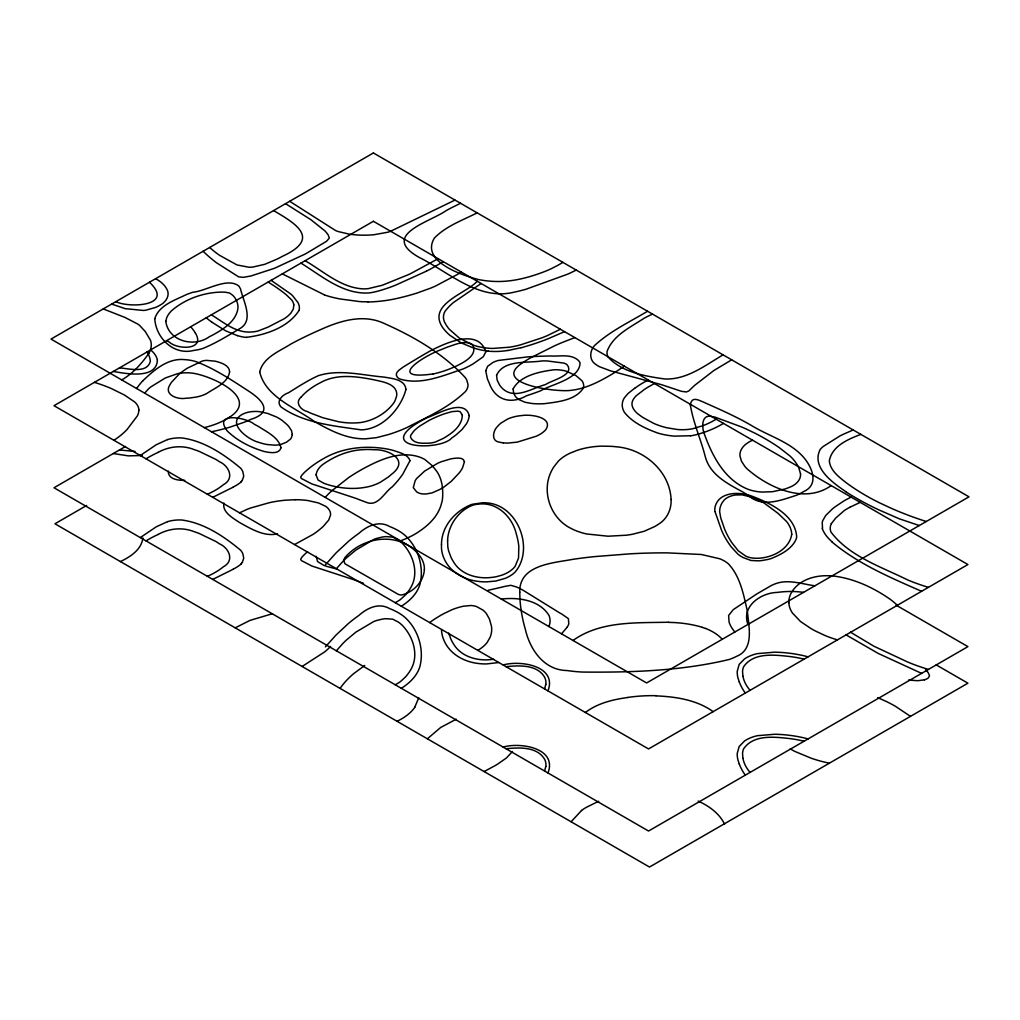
<?xml version="1.0" encoding="UTF-8"?>
<svg xmlns="http://www.w3.org/2000/svg" width="1020" height="1020" viewBox="0 0 1020 1020"><rect width="100%" height="100%" fill="white"/><g stroke="black" fill="none" stroke-linecap="round" stroke-linejoin="round"><path stroke-width="1.5" d="M138.86 410.155L138.618 412.361A44.064 25.436 0 0 1 137.394 415.841L127.156 429.394A96.619 55.781 0 0 1 113.896 440.27M168.351 471.125C167.854 479.451 178.64 480.522 184.786 480.331M142.889 537.948C141.448 549.818 130.267 556.843 120.411 561.574M316.162 556.333L317.602 561.574L323.633 565.246A76.576 44.217 0 0 0 326.91 566.444L336.944 569.083M545.751 684.471L544.591 688.933M545.751 766.543L544.591 771.018M418.774 697.782L414.706 707.344M299.026 310.424C288.303 327.42 265.544 335.057 246.445 337.301M223.915 503.089C222.054 512.193 232.777 517.905 239.101 522.265C250.55 528.538 263.938 537.043 277.529 533.855M547.995 690.897C557.443 665.779 520.289 660.004 503.115 664.989M547.995 772.981C557.443 747.864 520.289 742.088 503.115 747.061M831.389 523.566L835.648 518.135L844.178 510.637A57.936 33.443 0 0 1 850.03 507.208M149.162 352.907C141.831 363.4 132.995 373.55 121.724 379.912M242.326 480.318L243.742 476.072L242.824 471.648A33.137 19.125 0 0 0 240.618 468.142C223.762 454.142 203.949 440.857 181.764 437.924A25.64 14.803 0 0 0 167.599 439.569M242.326 562.403L243.742 558.157L242.824 553.72A33.137 19.125 0 0 0 240.618 550.226C223.775 536.214 203.949 522.941 181.764 519.996A25.64 14.803 0 0 0 167.599 521.653M567.298 627.032L561.523 633.828M512.435 751.51L506.404 758L497.301 764.337A156.034 90.079 0 0 1 494.789 765.816L484.092 771.541M144.636 393.146L148.295 389.079A55.233 31.888 0 0 1 150.769 386.924L165.367 377.961L177.709 373.626A25.296 14.611 0 0 1 181.828 373.014L184.416 372.835A28.624 16.524 0 0 1 191.454 373.039C209.011 374.773 261.248 397.341 229.309 417.32M571.098 821.776L581.528 810.518M336.383 568.726L342.822 561.472A244.162 140.964 0 0 1 346.239 558.08L355.865 550.06L373.422 539.631A25.054 14.471 0 0 1 376.864 538.331L382.168 537.068A29.427 16.996 0 0 1 385.7 536.609L392.764 537.094L398.514 540.115A47.379 27.349 0 0 1 402.058 543.035C412.603 553.745 418.71 571.187 411.94 585.403A90.283 52.122 0 0 1 405.259 595.093L400.643 599.352A39.104 22.58 0 0 1 395.186 602.667M336.383 650.798L342.822 643.556A244.162 140.964 0 0 1 346.239 640.165L355.865 632.145L373.422 621.715A25.054 14.471 0 0 1 376.864 620.415L382.168 619.153A29.427 16.996 0 0 1 385.7 618.681L392.764 619.178L398.514 622.2A47.379 27.349 0 0 1 402.058 625.107C412.603 635.83 418.71 653.272 411.94 667.488A90.283 52.122 0 0 1 405.259 677.178L400.643 681.437A39.104 22.58 0 0 1 395.186 684.751M325.393 564.812L336.077 552.904L348.751 541.123A215.297 124.3 0 0 1 358.849 533.383C367.225 525.899 378.79 520.289 389.653 526.537A59.683 34.463 0 0 1 393.605 528.207A55.539 32.066 0 0 1 404.341 534.773C418.047 546.644 424.498 567.158 419.832 584.677A74.052 42.751 0 0 1 401.344 606.224M325.393 646.897L336.077 634.988L348.751 623.194A215.297 124.3 0 0 1 358.849 615.455C367.225 607.971 378.79 602.374 389.653 608.608A59.683 34.463 0 0 1 393.605 610.279A55.539 32.066 0 0 1 404.341 616.858C418.047 628.728 424.498 649.23 419.832 666.761A74.052 42.751 0 0 1 401.344 688.296M301.321 396.907C294.448 402.326 300.619 409.964 307.275 411.557A137.636 79.471 0 0 0 310.769 413.176L323.047 417.805L338.296 421.655A44.281 25.564 0 0 0 360.353 422.573C373.218 420.712 385.471 413.814 393.389 403.435A43.541 25.143 0 0 0 395.072 400.605L396.359 396.984A55.539 32.066 0 0 0 396.793 394.6C396.716 383.584 382.283 381.773 373.957 379.784C356.311 376.354 336.625 373.46 320.216 382.781A80.656 46.563 0 0 0 301.295 396.907M427.38 738.812L440.665 727.464L456.208 719.215M142.736 380.893C154.02 370.145 167.752 357.918 184.543 359.614A30.103 17.378 0 0 1 196.197 361.679C215.309 369.01 232.471 380.6 249.543 391.706C263.504 400.911 272.633 412.577 250.894 419.335A98.404 56.814 0 0 1 244.264 422.229L230.392 426.997A152.439 88.013 0 0 1 211.535 431.766M241.09 481.784L241.37 481.491A19.686 11.36 0 0 0 242.326 480.318M241.09 563.869L241.37 563.575A19.686 11.36 0 0 0 242.326 562.403M330.595 646.438L328.032 648.988A78.655 45.415 0 0 1 324.424 652.048L302.099 666.481M307.568 551.667L305.197 553.796A83.997 48.488 0 0 0 301.856 557.277L300.658 559.292L301.308 560.541L311.852 566.011L353.149 579.5A117.644 67.919 0 0 1 356.758 580.788L359.206 581.706M140.288 455.506L156.277 444.72L167.573 439.543M140.288 537.591L156.277 526.804L167.573 521.628M585.391 712.483C597.401 703.303 612.586 699.605 627.313 697.553M573.023 640.471C600.487 620.734 636.378 623.016 668.546 622.225M634.529 388.352L627.963 393.58L624.329 397.902A34.259 19.775 0 0 0 623.144 400.235L622.863 401.038A37.791 21.815 0 0 0 623.615 410.843A35.636 20.578 0 0 0 624.572 412.564C632.821 422.777 645.469 428.578 657.568 432.977A49.381 28.509 0 0 0 662.656 434.341A50.541 29.172 0 0 0 674.5 436.139L690.629 435.744M477.245 281.252C465.808 293.683 427.673 304.202 442.234 326.91A76.819 44.357 0 0 0 449.82 335.248L461.32 342.95L473.14 347.845A54.149 31.263 0 0 0 482.638 350.281L488.21 351.097M235.199 627.848L249.976 620.402L272.467 613.708M438.141 258.685L411.608 273.105A126.697 73.147 0 0 1 408.153 274.762L382.143 285.294L368.284 288.622A24.48 14.14 0 0 1 363.566 288.889C341.011 287.946 323.761 271.397 305.095 260.712M364.752 665.486L353.851 673.506A129.094 74.524 0 0 0 340.094 688.398M481.121 283.496L453.301 302.634A85.846 49.559 0 0 0 446.709 309.226C442.629 313.14 442.476 319.502 445.651 324.041A68.939 39.805 0 0 0 449.195 329.154L459.459 338.194L473.025 345.053A41.285 23.83 0 0 0 492.673 348.445L509.439 347.208A72.484 41.845 0 0 0 520.34 344.913L541.518 337.964A120.73 69.704 0 0 0 547.447 335.567L560.362 329.243M443.292 261.655L431.868 268.311A203.732 117.632 0 0 1 426.411 271.167M723.078 354.858C705.113 365.428 686.919 379.784 664.976 379.006C645.29 376.214 622.072 372.44 608.137 357.102A26.928 15.542 0 0 1 607.104 351.326C613.071 335.261 630.398 327.331 643.9 318.367A99.208 57.273 0 0 1 652.532 314.122M461.461 272.136L459.013 273.564M125.575 446.441L53.996 487.764L648.542 831.032L967.929 646.629L896.197 605.217M86.649 505.474L54.953 523.783L649.498 867.038L967.929 683.196L936.207 664.887M458.184 274.023L435.795 285.906A123.994 71.578 0 0 1 430.695 288.124L416.823 293.123A168.007 97.002 0 0 1 401.166 297.457L399.394 297.878A90.716 52.377 0 0 1 367.978 302.009M647.56 311.253C630.181 321.657 611.515 330.48 596.266 344.008C589.738 348.98 588.26 359.869 595.948 364.497A29.146 16.83 0 0 0 599.365 366.677L610.483 370.834L661.521 384.68L681.564 391.348L686.384 391.96L688.831 390.94L694.594 385.394L713.923 370.477L731.684 359.818M233.338 487.101L212.721 497.326M233.338 569.185L212.721 579.411M654.381 383.52L647.942 387.192A188.534 108.847 0 0 0 644.563 389.321L636.276 395.696A35.866 20.706 0 0 0 633.088 399.827C629.646 405.654 634.682 411.825 639.438 415.012A90.895 52.479 0 0 0 643.263 417.715L653.884 423.466A59.453 34.323 0 0 0 666.544 427.711L677.369 429.509A33.711 19.469 0 0 0 686.664 429.56L688.181 429.42A31.059 17.927 0 0 0 692.809 428.719L703.443 425.506A81.269 46.92 0 0 0 716.193 419.207M239.56 512.818L246.955 509.388A65.777 37.969 0 0 1 250.703 507.973L269.191 502.732A77.737 44.88 0 0 1 285.638 500.183L295.048 499.723M576.236 270.07L571.034 272.633A102.854 59.377 0 0 1 567.235 274.329L525.899 289.272A112.761 65.102 0 0 1 514.501 292.09C478.482 301.18 448.902 272.098 418.939 257.295C379.759 235.046 429.356 222.373 446.186 210.605A194.221 112.123 0 0 1 451.286 207.863L460.543 203.286M850.004 507.195L860.217 502.363M454.984 200.073L390.469 231.336A31.926 18.436 0 0 1 387.817 232.228L374.059 234.715A61.531 35.521 0 0 1 349.312 234.154L338.053 231.514A29.503 17.034 0 0 1 335.516 230.507L289.667 201.284M426.411 271.167L396.091 284.937A124.453 71.846 0 0 1 376.469 291.529L375.398 291.733A32.563 18.793 0 0 1 369.061 292.944C342.962 294.614 321.835 275.999 300.951 263.109M294.538 544.565L312.898 534.493A86.955 50.209 0 0 0 316.442 532.058L320.726 528.653A113.602 65.586 0 0 0 323.493 526.154L328.72 520.021L330.544 515.138A22.198 12.814 0 0 0 326.846 507.22A19.508 11.258 0 0 0 325.686 506.341L318.495 502.949L307.836 500.539A52.3 30.205 0 0 0 295.048 499.723M564.532 331.653L548.492 338.576A190.829 110.173 0 0 1 521.105 347.756M477.143 212.861C462.43 220.333 446.059 226.032 434.341 238.094C420.329 261.362 461.754 275.196 478.406 279.531A59.836 34.553 0 0 0 493.578 281.392C511.351 282.323 528.87 277.669 545.305 271.294A100.062 57.77 0 0 0 551.246 268.706L557.251 265.646A110.874 64.005 0 0 0 562.849 262.344M454.206 367.06C462.034 363.375 478.839 355.585 472.4 344.696A9.473 5.47 0 0 0 471.317 343.855C463.845 340.425 455.353 344.543 448.06 346.851A120.054 69.309 0 0 0 441.341 349.592C422.369 356.324 385.802 380.664 433.117 373.919M158.1 452.383C169.167 446.224 182.542 444.873 194.386 449.68A120.487 69.564 0 0 1 199.104 451.35L216.036 459.497A100.916 58.267 0 0 1 219.338 461.678C228.964 465.745 234.919 478.609 223.342 484.729A72.241 41.705 0 0 1 207.366 494.241M158.1 534.467C169.167 528.309 182.542 526.957 194.386 531.764A120.487 69.564 0 0 1 199.104 533.422L216.036 541.582A100.916 58.267 0 0 1 219.338 543.762C228.964 547.829 234.919 560.694 223.342 566.814A72.241 41.705 0 0 1 207.366 576.325M598.676 801.287L587.252 806.871A52.441 30.281 0 0 0 581.464 810.492M853.179 429.968L843.259 434.303A163.111 94.171 0 0 0 839.995 435.91L823.357 446.39A37.829 21.841 0 0 0 820.156 449.501C811.078 467.402 832.792 482.817 845.771 491.602M574.821 337.594L562.594 342.337A237.698 137.228 0 0 0 553.86 346.162L530.872 357.688A117.976 68.111 0 0 0 519.575 364.918C494.802 384.476 557.443 392.407 570.856 390.354C584.575 388.913 597.21 382.742 608.991 375.921A195.266 112.735 0 0 0 624.214 366.103M860.842 434.392C848.308 439.135 832.524 445.74 829.438 460.211A32.525 18.781 0 0 0 829.464 462.149C831.147 471.393 839.473 477.411 846.396 482.868A237.367 137.05 0 0 0 879.074 502.605L891.442 508.381A283.012 163.404 0 0 0 926.287 521.5M924.451 679.83L917.821 680.71L908.552 680.047M521.042 347.692L508.024 350.485M487.981 590.35L501.279 587.278A55.513 32.053 0 0 0 504.441 586.487L510.765 585.314L516.617 587.01A102.65 59.262 0 0 1 523.082 590.236L559.444 612.765A90.716 52.377 0 0 0 561.778 614.053L568.42 618.668L568.778 623.845A36.58 21.114 0 0 1 567.286 627.032M498.703 662.528L486.553 663.943A36.032 20.795 0 0 1 477.283 663.357C464.495 661.636 451.72 654.942 445.408 643.314A85.043 49.1 0 0 1 441.494 630.156M142.264 455.506L128.354 455.863L113.296 453.53M506.035 666.672C519.103 665.371 537.361 664.313 544.782 677.51A37.204 21.484 0 0 1 545.866 684.471M506.035 748.756C519.103 747.443 537.361 746.398 544.782 759.594A37.204 21.484 0 0 1 545.866 766.555M501.317 599.072C518.147 597.108 539.427 599.862 549.053 615.519A42.113 24.314 0 0 1 548.875 626.548M367.965 301.78L365.81 301.78A71.528 41.297 0 0 1 359.907 301.614L339.8 298.936A121.724 70.278 0 0 1 336.268 298.184A74.052 42.751 0 0 1 324.424 294.946M135.035 451.452L119.468 449.96M656.026 695.869C675.75 696.698 696.775 699.835 713.146 711.654M119.468 367.889C128.966 368.551 146.982 373.741 150.31 361.45A45.696 26.38 0 0 0 146.957 352.04M829.311 763.228L820.539 761.111A141.499 81.689 0 0 1 811.384 758.293L794.618 751.319A77.686 44.854 0 0 1 790.232 748.833M814.916 585.786C801.427 583.975 786.994 578.519 773.797 584.409A51.931 29.988 0 0 0 771.49 585.429L756.853 593.908L733.265 609.641L728.624 615.455L729.083 622.085A62.743 36.223 0 0 0 734.897 631.954M804.079 659.149L802.944 658.869A78.31 45.212 0 0 0 790.207 656.561C774.779 654.865 753.576 652.073 743.631 666.749A38.505 22.223 0 0 0 742.547 671.338L742.917 676.285M804.079 741.221L802.944 740.953A78.31 45.212 0 0 0 790.207 738.633C774.779 736.937 753.576 734.158 743.631 748.833A38.505 22.223 0 0 0 742.547 753.423L742.917 758.37M113.296 371.446C125.677 373.6 156.774 379.708 157.399 359.881M115.77 301.69C129.986 308.359 175.058 306.013 149.443 282.247M919.288 525.542L899.308 518.81L878.399 509.681A292.472 168.861 0 0 1 845.669 491.665M237.341 335.631L225.701 330.862L212.045 322.294M702.41 627.428L705.457 628.486M103.249 308.92L124.975 317.449L137.853 324.105A35.866 20.706 0 0 1 139.549 325.38L145.21 331.449L150.386 340.068A39.385 22.733 0 0 1 151.062 342.503A44.995 25.984 0 0 1 149.086 352.894M324.475 294.895L282.298 273.87M363.528 583.376L362.419 582.956M360.009 582.025L361.615 582.649M921.596 591.307C890.345 577.562 858.088 563.958 831.746 541.773M921.596 673.378L878.131 653.386L845.682 634.644M877.697 697.603L886.482 701.581A174.802 100.916 0 0 1 894.91 705.967L910.503 716.359M111.652 304.062L125.243 308.665L143.31 310.45A19.648 11.348 0 0 0 145.86 310.195L155.652 307.402A36.745 21.216 0 0 0 159.808 305.286C165.75 302.468 170.672 295.188 166.668 288.864A39.818 22.988 0 0 0 155.575 278.702M285.536 203.668L310.794 219.631L324.985 230.953A56.737 32.755 0 0 1 328.274 235.123L329.32 238.094L326.591 241.243L305.579 253.852L274.367 268.337L250.831 276.012L243.346 277.338L238.744 276.917L216.457 262.739A210.222 121.367 0 0 1 203.095 251.264M271.103 280.334L290.598 293.875A86.062 49.687 0 0 1 292.536 295.634L298.057 302.698A31.671 18.284 0 0 1 299.089 310.437M850.463 632.17L873.834 646.183L907.545 661.967A162.206 93.649 0 0 0 928.429 669.426M211.369 314.823C223.533 322.205 235.518 332.851 250.69 332.036A21.254 12.265 0 0 0 258.098 330.977L268.094 327.101L284.07 318.814A40.443 23.358 0 0 0 291.006 312.872L293.327 309.022L293.811 304.84M273.577 210.579C296.871 224.158 320.548 238.705 282.591 256.237A156.277 90.232 0 0 1 277.223 259.042L264.817 264.295L252.73 267.074A22.657 13.081 0 0 1 248.969 267.24L236.984 264.945L219.644 255.357A131.044 75.659 0 0 1 209.661 247.477M925.561 669.936L927.18 671.517A34.285 19.788 0 0 1 928.124 672.613L929.539 675.661L928.391 677.854A10.404 6.005 0 0 1 924.439 679.817M195.496 333.247C205.696 350.344 177.365 349.885 169.116 341.955A51.255 29.593 0 0 1 166.757 340.578M739.232 681.908L737.906 677.688A67.651 39.066 0 0 1 737.231 671.326L739.181 664.403L744.549 658.894A32.041 18.5 0 0 1 757.414 653.603L774.958 652.162A86.317 49.827 0 0 1 808.108 656.842M739.232 763.993L737.906 759.772A67.651 39.066 0 0 1 737.231 753.397L739.181 746.487L744.549 740.979A32.041 18.5 0 0 1 757.414 735.688L774.958 734.247A86.317 49.827 0 0 1 808.108 738.926M715.109 511.887L721.65 530.553A176.473 101.885 0 0 0 731.327 546.988L737.74 553.975A38.569 22.261 0 0 0 743.197 557.596L750.975 560.464L758.09 560.847A33.392 19.278 0 0 0 761.914 560.528L767.639 559.521A29.657 17.123 0 0 0 771.847 558.297C781.039 554.434 791.035 549.385 795.74 540.103A37.906 21.892 0 0 0 796.671 537.056C795.511 514.654 769.131 502.579 750.605 495.682A43.222 24.952 0 0 0 747.622 494.904C736.363 491.806 719.202 492.787 715.275 506.124A42.088 24.301 0 0 0 714.893 511.492M747.94 624.457C741.145 606.313 760.958 592.747 777.189 592.429A55.718 32.168 0 0 1 803.518 592.365M448.685 633.139L450.904 639.145A106.998 61.774 0 0 0 453.224 643.454C460.581 656.472 476.761 661.151 490.862 659.583A29.962 17.302 0 0 0 493.603 659.251M822.541 528.245L822.209 522.801A33.545 19.367 0 0 1 822.77 520.57L825.766 515.431L832.256 509.069A125.103 72.229 0 0 1 835.176 506.761L843.846 500.96A81.689 47.162 0 0 1 851.19 497.148M698.19 801.082A75.225 43.439 0 0 1 724.544 824.262M414.796 707.37A61.57 35.547 0 0 1 397.06 721.28M745.301 775.149A109.956 63.482 0 0 1 739.283 763.993M241.255 563.92A45.543 26.29 0 0 1 233.236 569.122M146.038 540.906A110.122 63.584 0 0 1 158.1 534.467M750.082 772.382A69.462 40.111 0 0 1 742.968 758.37M752.594 440.206A31.747 18.334 0 0 0 739.997 456.144L741.514 461.308L744.74 466.229A72.025 41.59 0 0 0 746.831 468.613C767.601 487.012 802.128 503.421 828.572 487.318A58.395 33.711 0 0 0 831.147 485.584M897.345 605.293A114.138 65.892 0 0 0 889.937 599.122C873.375 587.635 854.479 578.774 834.36 576.147A37.778 21.803 0 0 0 826.213 575.713C813.577 575.777 799.731 580.138 792.374 591.052A53.563 30.919 0 0 0 788.83 602.947M788.868 602.947A52.963 30.574 0 0 0 792.412 612.994L800.598 621.588L811.474 628.856A131.809 76.105 0 0 0 815.388 630.997L825.218 635.613A95.102 54.901 0 0 0 837.446 639.871M627.287 697.501A99.641 57.528 0 0 1 656.038 695.691M477.806 650.377A48.641 28.075 0 0 0 487.101 642.574L490.084 637.347A61.276 35.381 0 0 0 491.5 626.446L489.409 618.987L486.527 613.81A34.909 20.158 0 0 0 482.855 610.024L476.518 606.556A14.267 8.236 0 0 0 471.087 605.497L463.156 606.25A52.428 30.268 0 0 0 451.86 609.769L444.07 613.505A160.637 92.743 0 0 0 440.614 615.404L435.31 618.617A102.982 59.453 0 0 0 429.7 622.595M138.924 410.155A27.514 15.886 0 0 0 134.666 401.931L124.351 394.969L110.772 388.288A134.5 77.66 0 0 0 94.401 382.36M190.663 326.795A66.415 38.339 0 0 1 195.458 333.259M831.351 523.566A29.797 17.2 0 0 0 830.956 532.045C849.252 556.372 881.025 566.712 907.545 579.883A162.206 93.649 0 0 0 928.429 587.341M750.082 690.298A69.462 40.111 0 0 1 742.968 676.285M293.811 304.84A26.52 15.313 0 0 0 291.605 299.867L286.174 294.691A199.601 115.234 0 0 0 268.094 282.068M146.038 458.821A110.122 63.584 0 0 1 158.1 452.383M503.268 442.833A27.285 15.746 0 0 0 507.641 443.101L517.216 442.132L536.137 436.267A32.895 18.997 0 0 0 545.84 429.624C553.771 417.142 530.4 414.145 522.253 415.51A31.441 18.156 0 0 0 514.309 416.772L511.39 417.601A29.006 16.753 0 0 0 507.539 419.092L500.935 423.121A37.829 21.841 0 0 0 497.632 426.322C493.017 430.618 490.888 440.971 499.201 442.106A18.322 10.582 0 0 0 503.268 442.82M212.058 322.294A111.091 64.132 0 0 1 206.257 317.781M246.406 337.429A25.908 14.956 0 0 1 237.392 335.567M150.603 349.911A37.676 21.751 0 0 1 157.361 359.881M241.255 481.848A45.543 26.29 0 0 1 233.236 487.037M745.301 693.077A109.956 63.482 0 0 1 739.283 681.908M831.95 541.697A66.478 38.377 0 0 1 822.145 528.283M507.986 350.421A45.964 26.533 0 0 1 488.185 351.186M634.606 388.39A114.699 66.223 0 0 1 648.261 379.975M690.668 435.833A46.996 27.132 0 0 0 703.29 432.544L704.31 432.263A91.494 52.823 0 0 0 723.448 423.389M229.334 417.333A68.773 39.703 0 0 1 204.319 427.597M136.655 388.531A113.692 65.637 0 0 1 142.724 380.893M454.129 367.009A79.764 46.053 0 0 1 433.156 373.983M325.189 497.377A182.962 105.634 0 0 1 331.576 490.964L348.827 477.475A206.996 119.506 0 0 1 369.355 465.49C383.52 458.299 399.725 452.217 415.777 455.965A27.361 15.797 0 0 1 422.025 458.056A26.941 15.555 0 0 1 424.868 459.536L431.766 465.26A108.617 62.704 0 0 1 435.183 469.302C441.915 477.232 443.267 488.032 442.565 498.053A90.767 52.402 0 0 1 442.055 501.457L440.793 505.971A110.912 64.03 0 0 1 439.416 509.426C434.864 519.626 425.99 527.149 416.772 533.039A82.059 47.379 0 0 1 411.672 535.933L406.253 538.522A91.876 53.04 0 0 1 400.49 540.855M668.534 622.391A75.964 43.86 0 0 1 702.474 627.351M705.559 628.409A51.727 29.861 0 0 1 722.236 639.272M671.096 499.481C671.581 509.082 667.182 518.925 658.818 523.974A63.52 36.669 0 0 1 654.763 526.524L644.232 531.254L632.693 534.199A77.444 44.714 0 0 1 626.51 535.207L608.035 536.214L586.933 534.008A43.86 25.321 0 0 1 581.935 532.771L577.333 531.241A49.457 28.547 0 0 1 571.468 528.628C554.344 520.519 544.565 500.501 547.829 481.963A105.442 60.881 0 0 1 553.605 467.236L558.259 461.257A49.597 28.636 0 0 1 570.053 453.161L577.307 450.279A54.991 31.747 0 0 1 601.672 446.135L611.171 446.326A60.562 34.961 0 0 1 616.322 446.798C643.811 448.889 669.821 471.023 671.096 499.481M800.56 473.905C800.993 480.573 795.103 485.265 789.403 487.343A46.41 26.788 0 0 1 784.622 489.103L772.535 491.704L762.118 492.073A31.237 18.041 0 0 1 749.929 489.931A30.587 17.659 0 0 1 747.341 489.013C724.187 479.362 712.011 455.506 704.042 433.105C701.581 426.22 701.696 413.368 712.623 416.708A25.551 14.752 0 0 1 714.943 417.103L741.31 426.857A186.724 107.801 0 0 1 746.729 429.241L754.864 433.156A229.423 132.46 0 0 1 779.395 447.729L789.977 455.991A76.334 44.064 0 0 1 793.573 459.752A79.177 45.709 0 0 1 798.762 467.721L800.56 473.905M519.754 592.186L519.932 598.6A406.623 234.753 0 0 0 525.338 629.314C529.954 649.676 544.055 670.191 566.992 670.535A94.426 54.519 0 0 0 582.739 672.065C631.648 672.524 681.398 670.943 729.109 659.506A45.339 26.176 0 0 0 736.516 656.37C753.678 649.612 749.19 628.486 747.711 614.282A355.189 205.071 0 0 0 746.806 608.659C743.261 593.053 739.755 575.968 728.484 563.933A29.912 17.276 0 0 0 726.457 562.326L725.653 561.778A33.354 19.252 0 0 0 719.865 558.807L701.39 554.497L667.106 552.865A361.539 208.73 0 0 0 630.577 553.796L594.928 556.576A304.559 175.835 0 0 0 573.24 559.266C553.554 563.027 518.989 564.595 519.754 592.186M690.4 405.233C693.294 422.879 700.931 439.531 705.33 456.883C710.086 474.759 727.63 483.799 742.624 491.882A116.191 67.078 0 0 1 748.858 495.886C762.552 507.909 781.575 499.991 796.543 495.248A48.361 27.922 0 0 0 803.785 491.512C820.08 484.296 811.423 465.694 802.651 456.259C788.906 441.418 768.493 435.935 751.625 425.595C736.019 416.479 719.444 409.262 702.971 401.893C699.49 400.554 693.256 396.882 691.165 401.982A27.247 15.733 0 0 0 690.4 405.233M791.75 534.301C789.085 551.603 766.645 560.541 750.733 557.774A20.005 11.551 0 0 1 745.735 556.091L738.263 550.8L731.748 542.551A196.681 113.551 0 0 1 724.672 529.316L720.745 517.931L719.674 511.887A46.257 26.711 0 0 1 722.402 502.35L724.34 499.851A18.309 10.57 0 0 1 729.976 496.396L731.047 496.013A17.378 10.034 0 0 1 735.293 495.006L742.126 494.853L750.146 496.804A82.594 47.685 0 0 1 754.481 498.423L760.231 500.96A57.349 33.112 0 0 1 764.515 503.319L778.005 513.328L786.484 521.437A57.069 32.946 0 0 1 791.456 531.662L791.75 534.301M259.717 372.007C265.672 397.06 295.354 407.656 314.466 421.528C329.243 429.93 345.002 438.281 362.393 438.791A32.462 18.742 0 0 0 365.657 438.817L376.265 437.695L388.569 434.533A125.957 72.726 0 0 0 407.031 427.495C427.278 417.001 449.081 407.464 465.604 391.374A29.644 17.11 0 0 0 467.606 387.562L467.785 386.873A26.762 15.453 0 0 0 467.989 384.374L466.739 379.988A33.239 19.189 0 0 0 464.623 376.89C442.183 352.767 412.424 335.873 382.513 322.715C361.807 313.918 339.226 321.121 319.897 329.932A354.577 204.714 0 0 0 291.121 343.906C279.633 351.237 263.045 357.319 259.717 372.007M464.444 461.69L462.595 467.657A73.822 42.623 0 0 1 461.295 469.965A68.251 39.41 0 0 1 459.331 472.795L451.273 481.351L444.057 486.948A57.961 33.469 0 0 1 439.429 489.651L432.046 492.915L426.258 493.96A17.442 10.072 0 0 1 423.848 493.986L422.892 493.935A9.409 5.431 0 0 1 421.4 493.744L420.049 493.438A6.694 3.863 0 0 1 418.99 493.106L418.353 492.813A17.11 9.881 0 0 1 416.657 491.869L413.291 487.636L415.102 480.866A43.809 25.296 0 0 1 416.695 478.469L424.677 471.061L437.644 463.297A55.003 31.76 0 0 1 441.43 461.69L450.559 458.949A29.376 16.957 0 0 1 454.372 458.324C457.661 457.954 463.641 457.381 464.444 461.69M462.34 415.114C462.149 424.664 454.295 431.626 446.722 436.305A101.49 58.586 0 0 1 443.215 438.46L435.374 442.004A20.489 11.832 0 0 1 429.904 443.113C423.568 443.317 413.839 444.21 410.626 437.452A12.316 7.114 0 0 1 410.728 435.31L413.801 431.065A70.546 40.724 0 0 1 419.679 426.13L428.719 420.622A104.512 60.333 0 0 1 443.802 414.018L451.873 411.634L457.7 411.136A5.776 3.328 0 0 1 460.288 411.85L462.34 415.114M316.085 474.874L318.061 479.999L323.633 483.174A76.576 44.217 0 0 0 326.91 484.36C340.935 488.822 356.452 489.919 370.757 486.119A44.421 25.653 0 0 0 380.447 482.192L388.263 477.067A74.396 42.955 0 0 0 391.068 474.657C410.728 460.211 388.505 449.068 374.034 449.756A41.514 23.97 0 0 0 362.623 449.692C348.126 450.47 334.356 456.22 322.651 464.61A33.328 19.24 0 0 0 320.089 466.943L319.413 467.708A36.07 20.833 0 0 0 316.659 472.375L316.085 474.874M447.589 540.651L447.793 546.554A90.372 52.173 0 0 0 448.685 551.055L450.904 557.06A106.998 61.774 0 0 0 453.224 561.37C460.581 574.387 476.761 579.067 490.862 577.498A29.962 17.302 0 0 0 497.033 576.529L501.865 575.165A33.048 19.087 0 0 0 512.652 569.02A32.474 18.755 0 0 0 515.151 566.278L518.53 558.093L518.823 546.401A199.487 115.171 0 0 0 516.298 533.944C512.563 517.663 498.295 502.936 480.751 503.931A19.724 11.386 0 0 0 472.821 505.18C458.592 510.433 448.009 525.478 447.589 540.651M441.481 544.361L441.481 548.072A85.043 49.1 0 0 0 445.396 561.229C451.732 572.857 464.495 579.551 477.283 581.272A36.032 20.795 0 0 0 486.553 581.872L495.771 581.043L505.193 578.365A34.399 19.864 0 0 0 512.32 574.451A33.787 19.508 0 0 0 515.189 571.965C534.684 548.938 517.79 505.002 486.935 502.911A23.804 13.744 0 0 0 482.868 502.72L472.209 504.313A24.518 14.152 0 0 0 470.003 505.117C454.321 511.976 441.622 526.639 441.481 544.361M165.788 321.338C168.389 341.203 194.195 347.782 209.304 336.766A138.146 79.751 0 0 0 213.18 334.789C223.597 329.026 235.798 321.415 237.889 308.703A45.007 25.984 0 0 0 236.563 300.734L235.276 298.363A34.909 20.158 0 0 0 232.738 295.29L229.538 292.995L225.139 292.192A40.417 23.332 0 0 0 218.407 292.204C201.386 293.25 184.391 299.574 171.487 310.807A44.485 25.678 0 0 0 166.617 318.023L165.788 321.338M485.724 370.795L487.407 378.879A171.309 98.902 0 0 0 489.077 382.704C495.057 400.146 510.778 404.774 526.435 395.798A225.382 130.126 0 0 0 540.434 390.864C551.858 384.043 579.628 379.159 580.074 362.929A17.837 10.302 0 0 0 578.251 360.302C570.754 353.621 559.661 356.605 550.545 355.98A281.278 162.397 0 0 0 527.952 356.86L498.295 360.442A25.054 14.458 0 0 0 492.902 362.47L487.611 366.308L485.724 370.795M513.124 388.888L513.621 392.929L515.227 396.155A21.649 12.495 0 0 0 519.206 399.725L525.096 402.288L532.006 403.499A43.324 25.015 0 0 0 544.909 403.627C558.118 401.842 575.331 400.325 583.261 388.225A23.511 13.579 0 0 0 583.427 383.851L583.198 383.125A21.854 12.61 0 0 0 581.91 380.702L575.854 375.526L566.253 371.203A23.613 13.63 0 0 0 562.696 370.375A25.041 14.458 0 0 0 554.332 369.737C540.039 371.586 520.493 375.283 513.124 388.888M154.772 318.699C155.843 337.862 173.553 355.636 193.711 350.434A32.436 18.73 0 0 0 202.878 348.457C216.189 343.077 228.493 335.3 240.835 328.006C253.865 319.49 243.142 300.798 240.541 288.979A60.97 35.203 0 0 0 238.808 286.034C227.243 276.841 206.282 291.057 192.92 292.243A88.982 51.37 0 0 0 186.66 294.461C175.121 300.097 158.903 305.197 154.772 318.699M410.002 460.67L402.772 474.185A186.277 107.546 0 0 1 392.305 486.795C384.489 492.163 378.203 506.634 366.996 502.579A92.119 53.193 0 0 1 365.224 501.942L356.758 498.703A117.644 67.919 0 0 0 353.149 497.428L311.852 483.926L301.308 478.456L300.658 477.22L301.856 475.192A83.997 48.488 0 0 1 305.197 471.712L310.067 467.542A132.179 76.309 0 0 1 323.251 458.758C342.312 447.538 365.695 445.204 387.205 449.017A63.342 36.567 0 0 1 393.516 450.496C399.292 452.599 407.758 454.142 410.002 460.67M229.602 371.917C227.702 383.201 214.978 387.855 206.537 393.643A31.671 18.284 0 0 1 196.414 397.048L189.771 397.991A43.579 25.156 0 0 1 185.92 398.221C178.003 399.878 163.174 394.842 170.059 384.604A95.141 54.927 0 0 1 171.5 382.258L179.329 373.919A117.682 67.945 0 0 1 187.476 368.105L202.24 361.054A15.708 9.065 0 0 1 206.499 360.366L215.092 361.169A41.233 23.804 0 0 1 217.298 361.73C222.334 363.235 229.487 365.67 229.602 371.917M485.864 351.696L483.263 356.758L472.948 363.987A94.936 54.812 0 0 1 463.131 368.959C443.19 375.551 420.291 385.789 399.253 378.777A12.431 7.178 0 0 1 397.175 376.941C393.95 372.619 400.426 369.227 403.168 367.072C412.386 361.399 421.617 355.725 431.077 350.472C445.957 342.988 477.832 327.917 485.864 351.696M496.587 375.233L497.148 380.077L499.443 384.795A44.051 25.436 0 0 0 503.293 389.257C515.839 399.764 532.58 387.88 545.623 384.54C551.081 380.434 575.675 375.054 566.903 364.561A12.304 7.102 0 0 0 563.945 363.107L546.975 360.927A55.781 32.206 0 0 0 541.977 360.927C527.442 363.337 503.88 359.346 496.587 375.233M280.984 447.754C279.085 454.678 269.255 452.536 264.167 451.49C250.614 447.474 237.316 440.844 227.154 430.886C212.644 411.175 247.006 417.69 254.248 424.218A141.742 81.842 0 0 1 259.08 426.832C267.202 432.25 278.638 437.35 280.984 447.754M405.947 389.411C400.847 408.79 382.525 429.203 361.258 429.892C334.024 425.812 303.845 423.389 280.946 406.891C275.693 401.026 282.616 394.625 288.367 392.84C298.133 386.771 307.81 380.422 318.316 375.679C339.558 368.934 362.253 375.258 383.813 377.056C391.54 378.458 405.067 379.223 405.947 389.411M424.371 569.517C423.759 581.668 413.151 592.339 401.74 594.953A6.745 3.889 0 0 1 399.865 594.787L399.292 594.673A5.419 3.124 0 0 1 398.233 594.328L345.436 564.06A6.197 3.57 0 0 1 344.76 563.346L344.072 561.561A16.906 9.766 0 0 1 344.02 560.044L344.097 559.546A13.489 7.79 0 0 1 345.079 557.404C364.076 535.309 401.701 531.356 420.202 556.461A57.069 32.946 0 0 1 423.504 563.078A56.176 32.436 0 0 1 424.371 568L424.371 569.517M469.225 415.573L468.741 418.429A55.73 32.181 0 0 1 466.446 423.784L462.047 429.522L456.361 434.635A97.767 56.444 0 0 1 451.809 437.937C441.583 450.164 381.901 449.514 411.927 426.679A111.473 64.362 0 0 1 427.775 417.435C437.669 414.069 464.686 397.902 469.225 415.573M292.306 434.52L291.49 437.529A17.263 9.97 0 0 1 290.356 439.174L286.569 442.157L281.214 444.337A15.249 8.797 0 0 1 278.894 444.822L277.542 445A18.181 10.493 0 0 1 274.801 445.166L267.24 444.541A33.826 19.533 0 0 1 259.335 442.514C247.069 439.697 223.635 420.954 245.476 412.985A19.52 11.271 0 0 1 249.887 411.901A20.515 11.845 0 0 1 259.565 411.672L267.533 413.393L276.522 417.014A48.794 28.165 0 0 1 282.17 420.457L286.849 424.435A61.417 35.458 0 0 1 289.055 426.857L291.503 430.631L292.306 434.52M373.384 152.962L51 339.086L646.616 682.954L969 496.829L373.384 152.962M373.384 221.289L53.996 405.692L648.542 748.948L967.929 564.544L373.384 221.289"/></g></svg>
